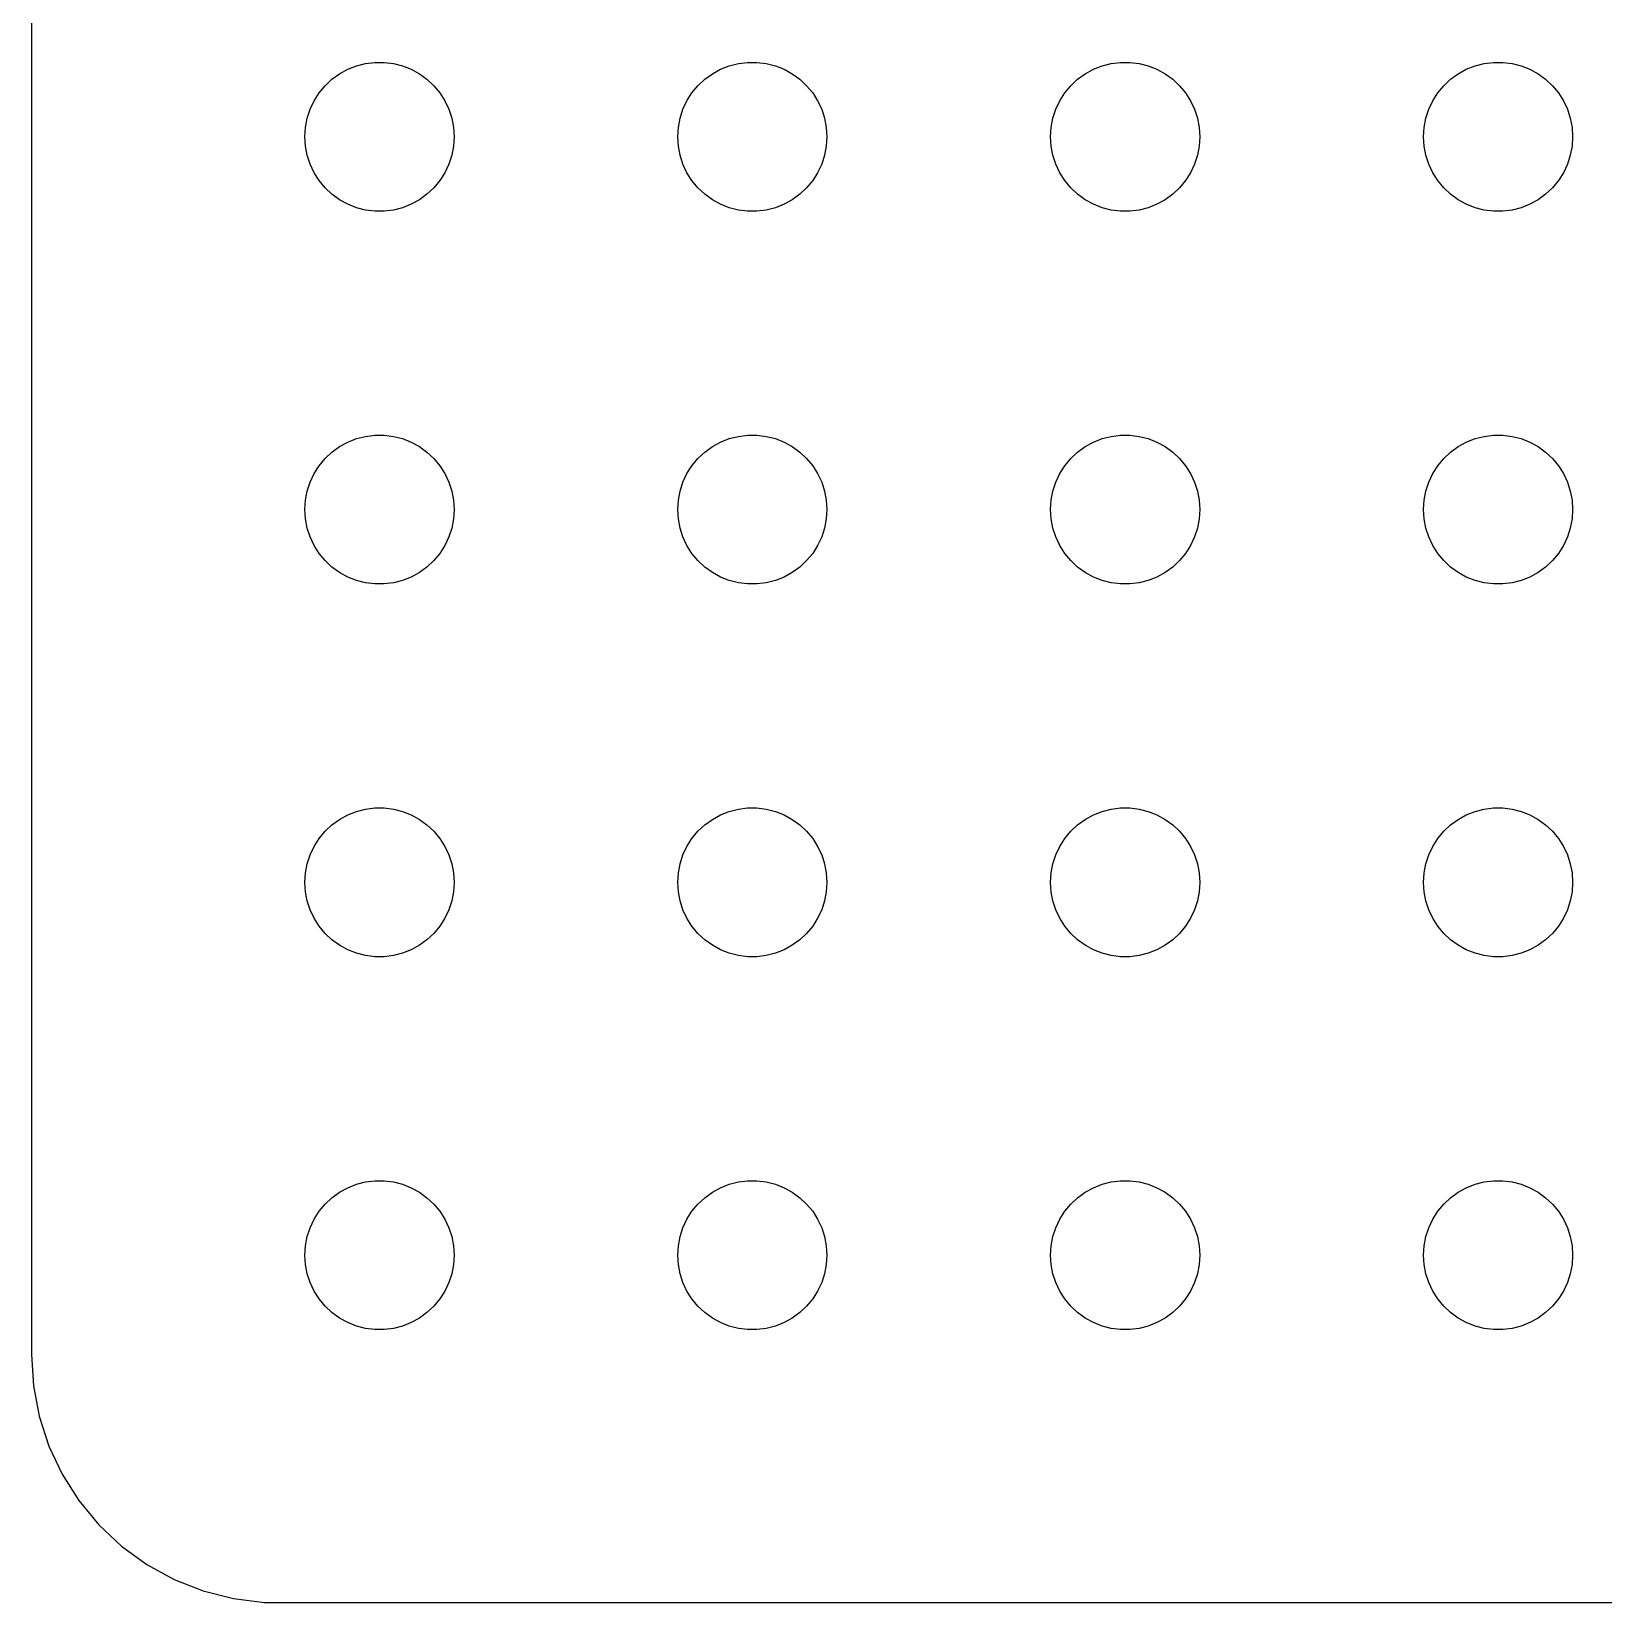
# Model space of a CAD drawing. Header units: metres. Extents: x -127 to 127, y -127 to 127.
# Drawn here: x -127 to -95.38, y -126.99 to -95.38 of the extents above; entities that cross this region are included whole.
import ezdxf

# ---------------------------------------------------------------- set-up
doc = ezdxf.new("R2010")
doc.units = ezdxf.units.M

msp = doc.modelspace()

# ---------------------------------------------------------------- linework, layer by layer
for p, q in [((-127, 122), (-127, -122)), ((-120.639, -96.1428), (-120.464, -96.0734)), ((-120.464, -96.0734), (-120.281, -96.0266)), ((-120.281, -96.0266), (-120.094, -96.003)), ((-120.094, -96.003), (-119.906, -96.003)), ((-119.906, -96.003), (-119.719, -96.0266)), ((-119.719, -96.0266), (-119.536, -96.0734)), ((-119.536, -96.0734), (-119.361, -96.1428)), ((-113.139, -96.1428), (-112.964, -96.0734)), ((-112.964, -96.0734), (-112.781, -96.0266)), ((-112.781, -96.0266), (-112.594, -96.003)), ((-112.594, -96.003), (-112.406, -96.003)), ((-112.406, -96.003), (-112.219, -96.0266)), ((-112.219, -96.0266), (-112.036, -96.0734)), ((-112.036, -96.0734), (-111.861, -96.1428)), ((-105.639, -96.1428), (-105.464, -96.0734)), ((-105.464, -96.0734), (-105.281, -96.0266)), ((-105.281, -96.0266), (-105.094, -96.003)), ((-105.094, -96.003), (-104.906, -96.003)), ((-104.906, -96.003), (-104.719, -96.0266)), ((-104.719, -96.0266), (-104.536, -96.0734)), ((-104.536, -96.0734), (-104.361, -96.1428)), ((-98.1387, -96.1428), (-97.9635, -96.0734)), ((-97.9635, -96.0734), (-97.7811, -96.0266)), ((-97.7811, -96.0266), (-97.5942, -96.003)), ((-97.5942, -96.003), (-97.4058, -96.003)), ((-97.4058, -96.003), (-97.2189, -96.0266)), ((-97.2189, -96.0266), (-97.0365, -96.0734)), ((-97.0365, -96.0734), (-96.8613, -96.1428)), ((-121.093, -96.4732), (-120.956, -96.3442)), ((-120.956, -96.3442), (-120.804, -96.2335)), ((-120.804, -96.2335), (-120.639, -96.1428)), ((-119.361, -96.1428), (-119.196, -96.2335)), ((-119.196, -96.2335), (-119.044, -96.3442)), ((-119.044, -96.3442), (-118.907, -96.4732)), ((-113.593, -96.4732), (-113.456, -96.3442)), ((-113.456, -96.3442), (-113.304, -96.2335)), ((-113.304, -96.2335), (-113.139, -96.1428)), ((-111.861, -96.1428), (-111.696, -96.2335)), ((-111.696, -96.2335), (-111.544, -96.3442)), ((-111.544, -96.3442), (-111.407, -96.4732)), ((-106.093, -96.4732), (-105.956, -96.3442)), ((-105.956, -96.3442), (-105.804, -96.2335)), ((-105.804, -96.2335), (-105.639, -96.1428)), ((-104.361, -96.1428), (-104.196, -96.2335)), ((-104.196, -96.2335), (-104.044, -96.3442)), ((-104.044, -96.3442), (-103.907, -96.4732)), ((-98.5934, -96.4732), (-98.4561, -96.3442)), ((-98.4561, -96.3442), (-98.3037, -96.2335)), ((-98.3037, -96.2335), (-98.1387, -96.1428)), ((-96.8613, -96.1428), (-96.6963, -96.2335)), ((-96.6963, -96.2335), (-96.5439, -96.3442)), ((-96.5439, -96.3442), (-96.4065, -96.4732)), ((-121.314, -96.7774), (-121.214, -96.6183)), ((-121.214, -96.6183), (-121.093, -96.4732)), ((-118.907, -96.4732), (-118.786, -96.6183)), ((-118.786, -96.6183), (-118.686, -96.7774)), ((-113.814, -96.7774), (-113.714, -96.6183)), ((-113.714, -96.6183), (-113.593, -96.4732)), ((-111.407, -96.4732), (-111.286, -96.6183)), ((-111.286, -96.6183), (-111.186, -96.7774)), ((-106.314, -96.7774), (-106.214, -96.6183)), ((-106.214, -96.6183), (-106.093, -96.4732)), ((-103.907, -96.4732), (-103.786, -96.6183)), ((-103.786, -96.6183), (-103.686, -96.7774)), ((-98.8145, -96.7774), (-98.7135, -96.6183)), ((-98.7135, -96.6183), (-98.5934, -96.4732)), ((-96.4065, -96.4732), (-96.2865, -96.6183)), ((-96.2865, -96.6183), (-96.1855, -96.7774)), ((-121.453, -97.127), (-121.395, -96.9478)), ((-121.395, -96.9478), (-121.314, -96.7774)), ((-118.686, -96.7774), (-118.605, -96.9478)), ((-118.605, -96.9478), (-118.547, -97.127)), ((-113.953, -97.127), (-113.895, -96.9478)), ((-113.895, -96.9478), (-113.814, -96.7774)), ((-111.186, -96.7774), (-111.105, -96.9478)), ((-111.105, -96.9478), (-111.047, -97.127)), ((-106.453, -97.127), (-106.395, -96.9478)), ((-106.395, -96.9478), (-106.314, -96.7774)), ((-103.686, -96.7774), (-103.605, -96.9478)), ((-103.605, -96.9478), (-103.547, -97.127)), ((-98.9529, -97.127), (-98.8947, -96.9478)), ((-98.8947, -96.9478), (-98.8145, -96.7774)), ((-96.1855, -96.7774), (-96.1053, -96.9478)), ((-96.1053, -96.9478), (-96.0471, -97.127)), ((-121.5, -97.5), (-121.488, -97.312)), ((-121.488, -97.312), (-121.453, -97.127)), ((-118.547, -97.127), (-118.512, -97.312)), ((-118.512, -97.312), (-118.5, -97.5)), ((-114, -97.5), (-113.988, -97.312)), ((-113.988, -97.312), (-113.953, -97.127)), ((-111.047, -97.127), (-111.012, -97.312)), ((-111.012, -97.312), (-111, -97.5)), ((-106.5, -97.5), (-106.488, -97.312)), ((-106.488, -97.312), (-106.453, -97.127)), ((-103.547, -97.127), (-103.512, -97.312)), ((-103.512, -97.312), (-103.5, -97.5)), ((-99, -97.5), (-98.9882, -97.312)), ((-98.9882, -97.312), (-98.9529, -97.127)), ((-96.0471, -97.127), (-96.0118, -97.312)), ((-96.0118, -97.312), (-96, -97.5)), ((-121.488, -97.688), (-121.5, -97.5)), ((-121.453, -97.873), (-121.488, -97.688)), ((-118.512, -97.688), (-118.547, -97.873)), ((-118.5, -97.5), (-118.512, -97.688)), ((-113.988, -97.688), (-114, -97.5)), ((-113.953, -97.873), (-113.988, -97.688)), ((-111.012, -97.688), (-111.047, -97.873)), ((-111, -97.5), (-111.012, -97.688)), ((-106.488, -97.688), (-106.5, -97.5)), ((-106.453, -97.873), (-106.488, -97.688)), ((-103.512, -97.688), (-103.547, -97.873)), ((-103.5, -97.5), (-103.512, -97.688)), ((-98.9882, -97.688), (-99, -97.5)), ((-98.9529, -97.873), (-98.9882, -97.688)), ((-96.0118, -97.688), (-96.0471, -97.873)), ((-96, -97.5), (-96.0118, -97.688)), ((-121.395, -98.0522), (-121.453, -97.873)), ((-118.547, -97.873), (-118.605, -98.0522)), ((-113.895, -98.0522), (-113.953, -97.873)), ((-111.047, -97.873), (-111.105, -98.0522)), ((-106.395, -98.0522), (-106.453, -97.873)), ((-103.547, -97.873), (-103.605, -98.0522)), ((-98.8947, -98.0522), (-98.9529, -97.873)), ((-96.0471, -97.873), (-96.1053, -98.0522)), ((-121.314, -98.2226), (-121.395, -98.0522)), ((-121.214, -98.3817), (-121.314, -98.2226)), ((-118.686, -98.2226), (-118.786, -98.3817)), ((-118.605, -98.0522), (-118.686, -98.2226)), ((-113.814, -98.2226), (-113.895, -98.0522)), ((-113.714, -98.3817), (-113.814, -98.2226)), ((-111.186, -98.2226), (-111.286, -98.3817)), ((-111.105, -98.0522), (-111.186, -98.2226)), ((-106.314, -98.2226), (-106.395, -98.0522)), ((-106.214, -98.3817), (-106.314, -98.2226)), ((-103.686, -98.2226), (-103.786, -98.3817)), ((-103.605, -98.0522), (-103.686, -98.2226)), ((-98.8145, -98.2226), (-98.8947, -98.0522)), ((-98.7135, -98.3817), (-98.8145, -98.2226)), ((-96.1855, -98.2226), (-96.2865, -98.3817)), ((-96.1053, -98.0522), (-96.1855, -98.2226)), ((-121.093, -98.5268), (-121.214, -98.3817)), ((-120.956, -98.6558), (-121.093, -98.5268)), ((-120.804, -98.7665), (-120.956, -98.6558)), ((-119.044, -98.6558), (-119.196, -98.7665)), ((-118.907, -98.5268), (-119.044, -98.6558)), ((-118.786, -98.3817), (-118.907, -98.5268)), ((-113.593, -98.5268), (-113.714, -98.3817)), ((-113.456, -98.6558), (-113.593, -98.5268)), ((-113.304, -98.7665), (-113.456, -98.6558)), ((-111.544, -98.6558), (-111.696, -98.7665)), ((-111.407, -98.5268), (-111.544, -98.6558)), ((-111.286, -98.3817), (-111.407, -98.5268)), ((-106.093, -98.5268), (-106.214, -98.3817)), ((-105.956, -98.6558), (-106.093, -98.5268)), ((-105.804, -98.7665), (-105.956, -98.6558)), ((-104.044, -98.6558), (-104.196, -98.7665)), ((-103.907, -98.5268), (-104.044, -98.6558)), ((-103.786, -98.3817), (-103.907, -98.5268)), ((-98.5934, -98.5268), (-98.7135, -98.3817)), ((-98.4561, -98.6558), (-98.5934, -98.5268)), ((-98.3037, -98.7665), (-98.4561, -98.6558)), ((-96.5439, -98.6558), (-96.6963, -98.7665)), ((-96.4065, -98.5268), (-96.5439, -98.6558)), ((-96.2865, -98.3817), (-96.4065, -98.5268)), ((-120.639, -98.8572), (-120.804, -98.7665)), ((-120.464, -98.9266), (-120.639, -98.8572)), ((-120.281, -98.9734), (-120.464, -98.9266)), ((-120.094, -98.997), (-120.281, -98.9734)), ((-119.719, -98.9734), (-119.906, -98.997)), ((-119.536, -98.9266), (-119.719, -98.9734)), ((-119.361, -98.8572), (-119.536, -98.9266)), ((-119.196, -98.7665), (-119.361, -98.8572)), ((-113.139, -98.8572), (-113.304, -98.7665)), ((-112.964, -98.9266), (-113.139, -98.8572)), ((-112.781, -98.9734), (-112.964, -98.9266)), ((-112.594, -98.997), (-112.781, -98.9734)), ((-112.219, -98.9734), (-112.406, -98.997)), ((-112.036, -98.9266), (-112.219, -98.9734)), ((-111.861, -98.8572), (-112.036, -98.9266)), ((-111.696, -98.7665), (-111.861, -98.8572)), ((-105.639, -98.8572), (-105.804, -98.7665)), ((-105.464, -98.9266), (-105.639, -98.8572)), ((-105.281, -98.9734), (-105.464, -98.9266)), ((-105.094, -98.997), (-105.281, -98.9734)), ((-104.719, -98.9734), (-104.906, -98.997)), ((-104.536, -98.9266), (-104.719, -98.9734)), ((-104.361, -98.8572), (-104.536, -98.9266)), ((-104.196, -98.7665), (-104.361, -98.8572)), ((-98.1387, -98.8572), (-98.3037, -98.7665)), ((-97.9635, -98.9266), (-98.1387, -98.8572)), ((-97.7811, -98.9734), (-97.9635, -98.9266)), ((-97.5942, -98.997), (-97.7811, -98.9734)), ((-97.2189, -98.9734), (-97.4058, -98.997)), ((-97.0365, -98.9266), (-97.2189, -98.9734)), ((-96.8613, -98.8572), (-97.0365, -98.9266)), ((-96.6963, -98.7665), (-96.8613, -98.8572)), ((-119.906, -98.997), (-120.094, -98.997)), ((-112.406, -98.997), (-112.594, -98.997)), ((-104.906, -98.997), (-105.094, -98.997)), ((-97.4058, -98.997), (-97.5942, -98.997)), ((-120.804, -103.734), (-120.639, -103.643)), ((-120.639, -103.643), (-120.464, -103.573)), ((-120.464, -103.573), (-120.281, -103.527)), ((-120.281, -103.527), (-120.094, -103.503)), ((-120.094, -103.503), (-119.906, -103.503)), ((-119.906, -103.503), (-119.719, -103.527)), ((-119.719, -103.527), (-119.536, -103.573)), ((-119.536, -103.573), (-119.361, -103.643)), ((-119.361, -103.643), (-119.196, -103.734)), ((-113.304, -103.734), (-113.139, -103.643)), ((-113.139, -103.643), (-112.964, -103.573)), ((-112.964, -103.573), (-112.781, -103.527)), ((-112.781, -103.527), (-112.594, -103.503)), ((-112.594, -103.503), (-112.406, -103.503)), ((-112.406, -103.503), (-112.219, -103.527)), ((-112.219, -103.527), (-112.036, -103.573)), ((-112.036, -103.573), (-111.861, -103.643)), ((-111.861, -103.643), (-111.696, -103.734)), ((-105.804, -103.734), (-105.639, -103.643)), ((-105.639, -103.643), (-105.464, -103.573)), ((-105.464, -103.573), (-105.281, -103.527)), ((-105.281, -103.527), (-105.094, -103.503)), ((-105.094, -103.503), (-104.906, -103.503)), ((-104.906, -103.503), (-104.719, -103.527)), ((-104.719, -103.527), (-104.536, -103.573)), ((-104.536, -103.573), (-104.361, -103.643)), ((-104.361, -103.643), (-104.196, -103.734)), ((-98.3037, -103.734), (-98.1387, -103.643)), ((-98.1387, -103.643), (-97.9635, -103.573)), ((-97.9635, -103.573), (-97.7811, -103.527)), ((-97.7811, -103.527), (-97.5942, -103.503)), ((-97.5942, -103.503), (-97.4058, -103.503)), ((-97.4058, -103.503), (-97.2189, -103.527)), ((-97.2189, -103.527), (-97.0365, -103.573)), ((-97.0365, -103.573), (-96.8613, -103.643)), ((-96.8613, -103.643), (-96.6963, -103.734)), ((-121.214, -104.118), (-121.093, -103.973)), ((-121.093, -103.973), (-120.956, -103.844)), ((-120.956, -103.844), (-120.804, -103.734)), ((-119.196, -103.734), (-119.044, -103.844)), ((-119.044, -103.844), (-118.907, -103.973)), ((-118.907, -103.973), (-118.786, -104.118)), ((-113.714, -104.118), (-113.593, -103.973)), ((-113.593, -103.973), (-113.456, -103.844)), ((-113.456, -103.844), (-113.304, -103.734)), ((-111.696, -103.734), (-111.544, -103.844)), ((-111.544, -103.844), (-111.407, -103.973)), ((-111.407, -103.973), (-111.286, -104.118)), ((-106.214, -104.118), (-106.093, -103.973)), ((-106.093, -103.973), (-105.956, -103.844)), ((-105.956, -103.844), (-105.804, -103.734)), ((-104.196, -103.734), (-104.044, -103.844)), ((-104.044, -103.844), (-103.907, -103.973)), ((-103.907, -103.973), (-103.786, -104.118)), ((-98.7135, -104.118), (-98.5934, -103.973)), ((-98.5934, -103.973), (-98.4561, -103.844)), ((-98.4561, -103.844), (-98.3037, -103.734)), ((-96.6963, -103.734), (-96.5439, -103.844)), ((-96.5439, -103.844), (-96.4065, -103.973)), ((-96.4065, -103.973), (-96.2865, -104.118)), ((-121.395, -104.448), (-121.314, -104.277)), ((-121.314, -104.277), (-121.214, -104.118)), ((-118.786, -104.118), (-118.686, -104.277)), ((-118.686, -104.277), (-118.605, -104.448)), ((-113.895, -104.448), (-113.814, -104.277)), ((-113.814, -104.277), (-113.714, -104.118)), ((-111.286, -104.118), (-111.186, -104.277)), ((-111.186, -104.277), (-111.105, -104.448)), ((-106.395, -104.448), (-106.314, -104.277)), ((-106.314, -104.277), (-106.214, -104.118)), ((-103.786, -104.118), (-103.686, -104.277)), ((-103.686, -104.277), (-103.605, -104.448)), ((-98.8947, -104.448), (-98.8145, -104.277)), ((-98.8145, -104.277), (-98.7135, -104.118)), ((-96.2865, -104.118), (-96.1855, -104.277)), ((-96.1855, -104.277), (-96.1053, -104.448)), ((-121.488, -104.812), (-121.453, -104.627)), ((-121.453, -104.627), (-121.395, -104.448)), ((-118.605, -104.448), (-118.547, -104.627)), ((-118.547, -104.627), (-118.512, -104.812)), ((-113.988, -104.812), (-113.953, -104.627)), ((-113.953, -104.627), (-113.895, -104.448)), ((-111.105, -104.448), (-111.047, -104.627)), ((-111.047, -104.627), (-111.012, -104.812)), ((-106.488, -104.812), (-106.453, -104.627)), ((-106.453, -104.627), (-106.395, -104.448)), ((-103.605, -104.448), (-103.547, -104.627)), ((-103.547, -104.627), (-103.512, -104.812)), ((-98.9882, -104.812), (-98.9529, -104.627)), ((-98.9529, -104.627), (-98.8947, -104.448)), ((-96.1053, -104.448), (-96.0471, -104.627)), ((-96.0471, -104.627), (-96.0118, -104.812)), ((-121.5, -105), (-121.488, -104.812)), ((-118.512, -104.812), (-118.5, -105)), ((-114, -105), (-113.988, -104.812)), ((-111.012, -104.812), (-111, -105)), ((-106.5, -105), (-106.488, -104.812)), ((-103.512, -104.812), (-103.5, -105)), ((-99, -105), (-98.9882, -104.812)), ((-96.0118, -104.812), (-96, -105)), ((-121.488, -105.188), (-121.5, -105)), ((-121.453, -105.373), (-121.488, -105.188)), ((-118.512, -105.188), (-118.547, -105.373)), ((-118.5, -105), (-118.512, -105.188)), ((-113.988, -105.188), (-114, -105)), ((-113.953, -105.373), (-113.988, -105.188)), ((-111.012, -105.188), (-111.047, -105.373)), ((-111, -105), (-111.012, -105.188)), ((-106.488, -105.188), (-106.5, -105)), ((-106.453, -105.373), (-106.488, -105.188)), ((-103.512, -105.188), (-103.547, -105.373)), ((-103.5, -105), (-103.512, -105.188)), ((-98.9882, -105.188), (-99, -105)), ((-98.9529, -105.373), (-98.9882, -105.188)), ((-96.0118, -105.188), (-96.0471, -105.373)), ((-96, -105), (-96.0118, -105.188)), ((-121.395, -105.552), (-121.453, -105.373)), ((-121.314, -105.723), (-121.395, -105.552)), ((-118.605, -105.552), (-118.686, -105.723)), ((-118.547, -105.373), (-118.605, -105.552)), ((-113.895, -105.552), (-113.953, -105.373)), ((-113.814, -105.723), (-113.895, -105.552)), ((-111.105, -105.552), (-111.186, -105.723)), ((-111.047, -105.373), (-111.105, -105.552)), ((-106.395, -105.552), (-106.453, -105.373)), ((-106.314, -105.723), (-106.395, -105.552)), ((-103.605, -105.552), (-103.686, -105.723)), ((-103.547, -105.373), (-103.605, -105.552)), ((-98.8947, -105.552), (-98.9529, -105.373)), ((-98.8145, -105.723), (-98.8947, -105.552)), ((-96.1053, -105.552), (-96.1855, -105.723)), ((-96.0471, -105.373), (-96.1053, -105.552)), ((-121.214, -105.882), (-121.314, -105.723)), ((-121.093, -106.027), (-121.214, -105.882)), ((-118.786, -105.882), (-118.907, -106.027)), ((-118.686, -105.723), (-118.786, -105.882)), ((-113.714, -105.882), (-113.814, -105.723)), ((-113.593, -106.027), (-113.714, -105.882)), ((-111.286, -105.882), (-111.407, -106.027)), ((-111.186, -105.723), (-111.286, -105.882)), ((-106.214, -105.882), (-106.314, -105.723)), ((-106.093, -106.027), (-106.214, -105.882)), ((-103.786, -105.882), (-103.907, -106.027)), ((-103.686, -105.723), (-103.786, -105.882)), ((-98.7135, -105.882), (-98.8145, -105.723)), ((-98.5934, -106.027), (-98.7135, -105.882)), ((-96.2865, -105.882), (-96.4065, -106.027)), ((-96.1855, -105.723), (-96.2865, -105.882)), ((-120.956, -106.156), (-121.093, -106.027)), ((-120.804, -106.266), (-120.956, -106.156)), ((-119.044, -106.156), (-119.196, -106.266)), ((-118.907, -106.027), (-119.044, -106.156)), ((-113.456, -106.156), (-113.593, -106.027)), ((-113.304, -106.266), (-113.456, -106.156)), ((-111.544, -106.156), (-111.696, -106.266)), ((-111.407, -106.027), (-111.544, -106.156)), ((-105.956, -106.156), (-106.093, -106.027)), ((-105.804, -106.266), (-105.956, -106.156)), ((-104.044, -106.156), (-104.196, -106.266)), ((-103.907, -106.027), (-104.044, -106.156)), ((-98.4561, -106.156), (-98.5934, -106.027)), ((-98.3037, -106.266), (-98.4561, -106.156)), ((-96.5439, -106.156), (-96.6963, -106.266)), ((-96.4065, -106.027), (-96.5439, -106.156)), ((-120.639, -106.357), (-120.804, -106.266)), ((-120.464, -106.427), (-120.639, -106.357)), ((-120.281, -106.473), (-120.464, -106.427)), ((-120.094, -106.497), (-120.281, -106.473)), ((-119.906, -106.497), (-120.094, -106.497)), ((-119.719, -106.473), (-119.906, -106.497)), ((-119.536, -106.427), (-119.719, -106.473)), ((-119.361, -106.357), (-119.536, -106.427)), ((-119.196, -106.266), (-119.361, -106.357)), ((-113.139, -106.357), (-113.304, -106.266)), ((-112.964, -106.427), (-113.139, -106.357)), ((-112.781, -106.473), (-112.964, -106.427)), ((-112.594, -106.497), (-112.781, -106.473)), ((-112.406, -106.497), (-112.594, -106.497)), ((-112.219, -106.473), (-112.406, -106.497)), ((-112.036, -106.427), (-112.219, -106.473)), ((-111.861, -106.357), (-112.036, -106.427)), ((-111.696, -106.266), (-111.861, -106.357)), ((-105.639, -106.357), (-105.804, -106.266)), ((-105.464, -106.427), (-105.639, -106.357)), ((-105.281, -106.473), (-105.464, -106.427)), ((-105.094, -106.497), (-105.281, -106.473)), ((-104.906, -106.497), (-105.094, -106.497)), ((-104.719, -106.473), (-104.906, -106.497)), ((-104.536, -106.427), (-104.719, -106.473)), ((-104.361, -106.357), (-104.536, -106.427)), ((-104.196, -106.266), (-104.361, -106.357)), ((-98.1387, -106.357), (-98.3037, -106.266)), ((-97.9635, -106.427), (-98.1387, -106.357)), ((-97.7811, -106.473), (-97.9635, -106.427)), ((-97.5942, -106.497), (-97.7811, -106.473)), ((-97.4058, -106.497), (-97.5942, -106.497)), ((-97.2189, -106.473), (-97.4058, -106.497)), ((-97.0365, -106.427), (-97.2189, -106.473)), ((-96.8613, -106.357), (-97.0365, -106.427)), ((-96.6963, -106.266), (-96.8613, -106.357)), ((-120.956, -111.344), (-120.804, -111.234)), ((-120.804, -111.234), (-120.639, -111.143)), ((-120.639, -111.143), (-120.464, -111.073)), ((-120.464, -111.073), (-120.281, -111.027)), ((-120.281, -111.027), (-120.094, -111.003)), ((-120.094, -111.003), (-119.906, -111.003)), ((-119.906, -111.003), (-119.719, -111.027)), ((-119.719, -111.027), (-119.536, -111.073)), ((-119.536, -111.073), (-119.361, -111.143)), ((-119.361, -111.143), (-119.196, -111.234)), ((-119.196, -111.234), (-119.044, -111.344)), ((-113.456, -111.344), (-113.304, -111.234)), ((-113.304, -111.234), (-113.139, -111.143)), ((-113.139, -111.143), (-112.964, -111.073)), ((-112.964, -111.073), (-112.781, -111.027)), ((-112.781, -111.027), (-112.594, -111.003)), ((-112.594, -111.003), (-112.406, -111.003)), ((-112.406, -111.003), (-112.219, -111.027)), ((-112.219, -111.027), (-112.036, -111.073)), ((-112.036, -111.073), (-111.861, -111.143)), ((-111.861, -111.143), (-111.696, -111.234)), ((-111.696, -111.234), (-111.544, -111.344)), ((-105.956, -111.344), (-105.804, -111.234)), ((-105.804, -111.234), (-105.639, -111.143)), ((-105.639, -111.143), (-105.464, -111.073)), ((-105.464, -111.073), (-105.281, -111.027)), ((-105.281, -111.027), (-105.094, -111.003)), ((-105.094, -111.003), (-104.906, -111.003)), ((-104.906, -111.003), (-104.719, -111.027)), ((-104.719, -111.027), (-104.536, -111.073)), ((-104.536, -111.073), (-104.361, -111.143)), ((-104.361, -111.143), (-104.196, -111.234)), ((-104.196, -111.234), (-104.044, -111.344)), ((-98.4561, -111.344), (-98.3037, -111.234)), ((-98.3037, -111.234), (-98.1387, -111.143)), ((-98.1387, -111.143), (-97.9635, -111.073)), ((-97.9635, -111.073), (-97.7811, -111.027)), ((-97.7811, -111.027), (-97.5942, -111.003)), ((-97.5942, -111.003), (-97.4058, -111.003)), ((-97.4058, -111.003), (-97.2189, -111.027)), ((-97.2189, -111.027), (-97.0365, -111.073)), ((-97.0365, -111.073), (-96.8613, -111.143)), ((-96.8613, -111.143), (-96.6963, -111.234)), ((-96.6963, -111.234), (-96.5439, -111.344)), ((-121.314, -111.777), (-121.214, -111.618)), ((-121.214, -111.618), (-121.093, -111.473)), ((-121.093, -111.473), (-120.956, -111.344)), ((-119.044, -111.344), (-118.907, -111.473)), ((-118.907, -111.473), (-118.786, -111.618)), ((-118.786, -111.618), (-118.686, -111.777)), ((-113.814, -111.777), (-113.714, -111.618)), ((-113.714, -111.618), (-113.593, -111.473)), ((-113.593, -111.473), (-113.456, -111.344)), ((-111.544, -111.344), (-111.407, -111.473)), ((-111.407, -111.473), (-111.286, -111.618)), ((-111.286, -111.618), (-111.186, -111.777)), ((-106.314, -111.777), (-106.214, -111.618)), ((-106.214, -111.618), (-106.093, -111.473)), ((-106.093, -111.473), (-105.956, -111.344)), ((-104.044, -111.344), (-103.907, -111.473)), ((-103.907, -111.473), (-103.786, -111.618)), ((-103.786, -111.618), (-103.686, -111.777)), ((-98.8145, -111.777), (-98.7135, -111.618)), ((-98.7135, -111.618), (-98.5934, -111.473)), ((-98.5934, -111.473), (-98.4561, -111.344)), ((-96.5439, -111.344), (-96.4065, -111.473)), ((-96.4065, -111.473), (-96.2865, -111.618)), ((-96.2865, -111.618), (-96.1855, -111.777)), ((-121.395, -111.948), (-121.314, -111.777)), ((-118.686, -111.777), (-118.605, -111.948)), ((-113.895, -111.948), (-113.814, -111.777)), ((-111.186, -111.777), (-111.105, -111.948)), ((-106.395, -111.948), (-106.314, -111.777)), ((-103.686, -111.777), (-103.605, -111.948)), ((-98.8947, -111.948), (-98.8145, -111.777)), ((-96.1855, -111.777), (-96.1053, -111.948)), ((-121.488, -112.312), (-121.453, -112.127)), ((-121.453, -112.127), (-121.395, -111.948)), ((-118.605, -111.948), (-118.547, -112.127)), ((-118.547, -112.127), (-118.512, -112.312)), ((-113.988, -112.312), (-113.953, -112.127)), ((-113.953, -112.127), (-113.895, -111.948)), ((-111.105, -111.948), (-111.047, -112.127)), ((-111.047, -112.127), (-111.012, -112.312)), ((-106.488, -112.312), (-106.453, -112.127)), ((-106.453, -112.127), (-106.395, -111.948)), ((-103.605, -111.948), (-103.547, -112.127)), ((-103.547, -112.127), (-103.512, -112.312)), ((-98.9882, -112.312), (-98.9529, -112.127)), ((-98.9529, -112.127), (-98.8947, -111.948)), ((-96.1053, -111.948), (-96.0471, -112.127)), ((-96.0471, -112.127), (-96.0118, -112.312)), ((-121.5, -112.5), (-121.488, -112.312)), ((-121.488, -112.688), (-121.5, -112.5)), ((-118.512, -112.312), (-118.5, -112.5)), ((-118.5, -112.5), (-118.512, -112.688)), ((-114, -112.5), (-113.988, -112.312)), ((-113.988, -112.688), (-114, -112.5)), ((-111.012, -112.312), (-111, -112.5)), ((-111, -112.5), (-111.012, -112.688)), ((-106.5, -112.5), (-106.488, -112.312)), ((-106.488, -112.688), (-106.5, -112.5)), ((-103.512, -112.312), (-103.5, -112.5)), ((-103.5, -112.5), (-103.512, -112.688)), ((-99, -112.5), (-98.9882, -112.312)), ((-98.9882, -112.688), (-99, -112.5)), ((-96.0118, -112.312), (-96, -112.5)), ((-96, -112.5), (-96.0118, -112.688)), ((-121.453, -112.873), (-121.488, -112.688)), ((-121.395, -113.052), (-121.453, -112.873)), ((-118.547, -112.873), (-118.605, -113.052)), ((-118.512, -112.688), (-118.547, -112.873)), ((-113.953, -112.873), (-113.988, -112.688)), ((-113.895, -113.052), (-113.953, -112.873)), ((-111.047, -112.873), (-111.105, -113.052)), ((-111.012, -112.688), (-111.047, -112.873)), ((-106.453, -112.873), (-106.488, -112.688)), ((-106.395, -113.052), (-106.453, -112.873)), ((-103.547, -112.873), (-103.605, -113.052)), ((-103.512, -112.688), (-103.547, -112.873)), ((-98.9529, -112.873), (-98.9882, -112.688)), ((-98.8947, -113.052), (-98.9529, -112.873)), ((-96.0471, -112.873), (-96.1053, -113.052)), ((-96.0118, -112.688), (-96.0471, -112.873)), ((-121.314, -113.223), (-121.395, -113.052)), ((-118.605, -113.052), (-118.686, -113.223)), ((-113.814, -113.223), (-113.895, -113.052)), ((-111.105, -113.052), (-111.186, -113.223)), ((-106.314, -113.223), (-106.395, -113.052)), ((-103.605, -113.052), (-103.686, -113.223)), ((-98.8145, -113.223), (-98.8947, -113.052)), ((-96.1053, -113.052), (-96.1855, -113.223)), ((-121.214, -113.382), (-121.314, -113.223)), ((-121.093, -113.527), (-121.214, -113.382)), ((-118.786, -113.382), (-118.907, -113.527)), ((-118.686, -113.223), (-118.786, -113.382)), ((-113.714, -113.382), (-113.814, -113.223)), ((-113.593, -113.527), (-113.714, -113.382)), ((-111.286, -113.382), (-111.407, -113.527)), ((-111.186, -113.223), (-111.286, -113.382)), ((-106.214, -113.382), (-106.314, -113.223)), ((-106.093, -113.527), (-106.214, -113.382)), ((-103.786, -113.382), (-103.907, -113.527)), ((-103.686, -113.223), (-103.786, -113.382)), ((-98.7135, -113.382), (-98.8145, -113.223)), ((-98.5934, -113.527), (-98.7135, -113.382)), ((-96.2865, -113.382), (-96.4065, -113.527)), ((-96.1855, -113.223), (-96.2865, -113.382)), ((-120.956, -113.656), (-121.093, -113.527)), ((-120.804, -113.766), (-120.956, -113.656)), ((-120.639, -113.857), (-120.804, -113.766)), ((-119.196, -113.766), (-119.361, -113.857)), ((-119.044, -113.656), (-119.196, -113.766)), ((-118.907, -113.527), (-119.044, -113.656)), ((-113.456, -113.656), (-113.593, -113.527)), ((-113.304, -113.766), (-113.456, -113.656)), ((-113.139, -113.857), (-113.304, -113.766)), ((-111.696, -113.766), (-111.861, -113.857)), ((-111.544, -113.656), (-111.696, -113.766)), ((-111.407, -113.527), (-111.544, -113.656)), ((-105.956, -113.656), (-106.093, -113.527)), ((-105.804, -113.766), (-105.956, -113.656)), ((-105.639, -113.857), (-105.804, -113.766)), ((-104.196, -113.766), (-104.361, -113.857)), ((-104.044, -113.656), (-104.196, -113.766)), ((-103.907, -113.527), (-104.044, -113.656)), ((-98.4561, -113.656), (-98.5934, -113.527)), ((-98.3037, -113.766), (-98.4561, -113.656)), ((-98.1387, -113.857), (-98.3037, -113.766)), ((-96.6963, -113.766), (-96.8613, -113.857)), ((-96.5439, -113.656), (-96.6963, -113.766)), ((-96.4065, -113.527), (-96.5439, -113.656)), ((-120.464, -113.927), (-120.639, -113.857)), ((-120.281, -113.973), (-120.464, -113.927)), ((-120.094, -113.997), (-120.281, -113.973)), ((-119.906, -113.997), (-120.094, -113.997)), ((-119.719, -113.973), (-119.906, -113.997)), ((-119.536, -113.927), (-119.719, -113.973)), ((-119.361, -113.857), (-119.536, -113.927)), ((-112.964, -113.927), (-113.139, -113.857)), ((-112.781, -113.973), (-112.964, -113.927)), ((-112.594, -113.997), (-112.781, -113.973)), ((-112.406, -113.997), (-112.594, -113.997)), ((-112.219, -113.973), (-112.406, -113.997)), ((-112.036, -113.927), (-112.219, -113.973)), ((-111.861, -113.857), (-112.036, -113.927)), ((-105.464, -113.927), (-105.639, -113.857)), ((-105.281, -113.973), (-105.464, -113.927)), ((-105.094, -113.997), (-105.281, -113.973)), ((-104.906, -113.997), (-105.094, -113.997)), ((-104.719, -113.973), (-104.906, -113.997)), ((-104.536, -113.927), (-104.719, -113.973)), ((-104.361, -113.857), (-104.536, -113.927)), ((-97.9635, -113.927), (-98.1387, -113.857)), ((-97.7811, -113.973), (-97.9635, -113.927)), ((-97.5942, -113.997), (-97.7811, -113.973)), ((-97.4058, -113.997), (-97.5942, -113.997)), ((-97.2189, -113.973), (-97.4058, -113.997)), ((-97.0365, -113.927), (-97.2189, -113.973)), ((-96.8613, -113.857), (-97.0365, -113.927)), ((-120.639, -118.643), (-120.464, -118.573)), ((-120.464, -118.573), (-120.281, -118.527)), ((-120.281, -118.527), (-120.094, -118.503)), ((-120.094, -118.503), (-119.906, -118.503)), ((-119.906, -118.503), (-119.719, -118.527)), ((-119.719, -118.527), (-119.536, -118.573)), ((-119.536, -118.573), (-119.361, -118.643)), ((-113.139, -118.643), (-112.964, -118.573)), ((-112.964, -118.573), (-112.781, -118.527)), ((-112.781, -118.527), (-112.594, -118.503)), ((-112.594, -118.503), (-112.406, -118.503)), ((-112.406, -118.503), (-112.219, -118.527)), ((-112.219, -118.527), (-112.036, -118.573)), ((-112.036, -118.573), (-111.861, -118.643)), ((-105.639, -118.643), (-105.464, -118.573)), ((-105.464, -118.573), (-105.281, -118.527)), ((-105.281, -118.527), (-105.094, -118.503)), ((-105.094, -118.503), (-104.906, -118.503)), ((-104.906, -118.503), (-104.719, -118.527)), ((-104.719, -118.527), (-104.536, -118.573)), ((-104.536, -118.573), (-104.361, -118.643)), ((-98.1387, -118.643), (-97.9635, -118.573)), ((-97.9635, -118.573), (-97.7811, -118.527)), ((-97.7811, -118.527), (-97.5942, -118.503)), ((-97.5942, -118.503), (-97.4058, -118.503)), ((-97.4058, -118.503), (-97.2189, -118.527)), ((-97.2189, -118.527), (-97.0365, -118.573)), ((-97.0365, -118.573), (-96.8613, -118.643)), ((-121.093, -118.973), (-120.956, -118.844)), ((-120.956, -118.844), (-120.804, -118.734)), ((-120.804, -118.734), (-120.639, -118.643)), ((-119.361, -118.643), (-119.196, -118.734)), ((-119.196, -118.734), (-119.044, -118.844)), ((-119.044, -118.844), (-118.907, -118.973)), ((-113.593, -118.973), (-113.456, -118.844)), ((-113.456, -118.844), (-113.304, -118.734)), ((-113.304, -118.734), (-113.139, -118.643)), ((-111.861, -118.643), (-111.696, -118.734)), ((-111.696, -118.734), (-111.544, -118.844)), ((-111.544, -118.844), (-111.407, -118.973)), ((-106.093, -118.973), (-105.956, -118.844)), ((-105.956, -118.844), (-105.804, -118.734)), ((-105.804, -118.734), (-105.639, -118.643)), ((-104.361, -118.643), (-104.196, -118.734)), ((-104.196, -118.734), (-104.044, -118.844)), ((-104.044, -118.844), (-103.907, -118.973)), ((-98.5934, -118.973), (-98.4561, -118.844)), ((-98.4561, -118.844), (-98.3037, -118.734)), ((-98.3037, -118.734), (-98.1387, -118.643)), ((-96.8613, -118.643), (-96.6963, -118.734)), ((-96.6963, -118.734), (-96.5439, -118.844)), ((-96.5439, -118.844), (-96.4065, -118.973)), ((-121.314, -119.277), (-121.214, -119.118)), ((-121.214, -119.118), (-121.093, -118.973)), ((-118.907, -118.973), (-118.786, -119.118)), ((-118.786, -119.118), (-118.686, -119.277)), ((-113.814, -119.277), (-113.714, -119.118)), ((-113.714, -119.118), (-113.593, -118.973)), ((-111.407, -118.973), (-111.286, -119.118)), ((-111.286, -119.118), (-111.186, -119.277)), ((-106.314, -119.277), (-106.214, -119.118)), ((-106.214, -119.118), (-106.093, -118.973)), ((-103.907, -118.973), (-103.786, -119.118)), ((-103.786, -119.118), (-103.686, -119.277)), ((-98.8145, -119.277), (-98.7135, -119.118)), ((-98.7135, -119.118), (-98.5934, -118.973)), ((-96.4065, -118.973), (-96.2865, -119.118)), ((-96.2865, -119.118), (-96.1855, -119.277)), ((-121.453, -119.627), (-121.395, -119.448)), ((-121.395, -119.448), (-121.314, -119.277)), ((-118.686, -119.277), (-118.605, -119.448)), ((-118.605, -119.448), (-118.547, -119.627)), ((-113.953, -119.627), (-113.895, -119.448)), ((-113.895, -119.448), (-113.814, -119.277)), ((-111.186, -119.277), (-111.105, -119.448)), ((-111.105, -119.448), (-111.047, -119.627)), ((-106.453, -119.627), (-106.395, -119.448)), ((-106.395, -119.448), (-106.314, -119.277)), ((-103.686, -119.277), (-103.605, -119.448)), ((-103.605, -119.448), (-103.547, -119.627)), ((-98.9529, -119.627), (-98.8947, -119.448)), ((-98.8947, -119.448), (-98.8145, -119.277)), ((-96.1855, -119.277), (-96.1053, -119.448)), ((-96.1053, -119.448), (-96.0471, -119.627)), ((-121.5, -120), (-121.488, -119.812)), ((-121.488, -119.812), (-121.453, -119.627)), ((-118.547, -119.627), (-118.512, -119.812)), ((-118.512, -119.812), (-118.5, -120)), ((-114, -120), (-113.988, -119.812)), ((-113.988, -119.812), (-113.953, -119.627)), ((-111.047, -119.627), (-111.012, -119.812)), ((-111.012, -119.812), (-111, -120)), ((-106.5, -120), (-106.488, -119.812)), ((-106.488, -119.812), (-106.453, -119.627)), ((-103.547, -119.627), (-103.512, -119.812)), ((-103.512, -119.812), (-103.5, -120)), ((-99, -120), (-98.9882, -119.812)), ((-98.9882, -119.812), (-98.9529, -119.627)), ((-96.0471, -119.627), (-96.0118, -119.812)), ((-96.0118, -119.812), (-96, -120)), ((-121.488, -120.188), (-121.5, -120)), ((-118.5, -120), (-118.512, -120.188)), ((-113.988, -120.188), (-114, -120)), ((-111, -120), (-111.012, -120.188)), ((-106.488, -120.188), (-106.5, -120)), ((-103.5, -120), (-103.512, -120.188)), ((-98.9882, -120.188), (-99, -120)), ((-96, -120), (-96.0118, -120.188)), ((-121.453, -120.373), (-121.488, -120.188)), ((-121.395, -120.552), (-121.453, -120.373)), ((-118.547, -120.373), (-118.605, -120.552)), ((-118.512, -120.188), (-118.547, -120.373)), ((-113.953, -120.373), (-113.988, -120.188)), ((-113.895, -120.552), (-113.953, -120.373)), ((-111.047, -120.373), (-111.105, -120.552)), ((-111.012, -120.188), (-111.047, -120.373)), ((-106.453, -120.373), (-106.488, -120.188)), ((-106.395, -120.552), (-106.453, -120.373)), ((-103.547, -120.373), (-103.605, -120.552)), ((-103.512, -120.188), (-103.547, -120.373)), ((-98.9529, -120.373), (-98.9882, -120.188)), ((-98.8947, -120.552), (-98.9529, -120.373)), ((-96.0471, -120.373), (-96.1053, -120.552)), ((-96.0118, -120.188), (-96.0471, -120.373)), ((-121.314, -120.723), (-121.395, -120.552)), ((-121.214, -120.882), (-121.314, -120.723)), ((-118.686, -120.723), (-118.786, -120.882)), ((-118.605, -120.552), (-118.686, -120.723)), ((-113.814, -120.723), (-113.895, -120.552)), ((-113.714, -120.882), (-113.814, -120.723)), ((-111.186, -120.723), (-111.286, -120.882)), ((-111.105, -120.552), (-111.186, -120.723)), ((-106.314, -120.723), (-106.395, -120.552)), ((-106.214, -120.882), (-106.314, -120.723)), ((-103.686, -120.723), (-103.786, -120.882)), ((-103.605, -120.552), (-103.686, -120.723)), ((-98.8145, -120.723), (-98.8947, -120.552)), ((-98.7135, -120.882), (-98.8145, -120.723)), ((-96.1855, -120.723), (-96.2865, -120.882)), ((-96.1053, -120.552), (-96.1855, -120.723)), ((-121.093, -121.027), (-121.214, -120.882)), ((-120.956, -121.156), (-121.093, -121.027)), ((-118.907, -121.027), (-119.044, -121.156)), ((-118.786, -120.882), (-118.907, -121.027)), ((-113.593, -121.027), (-113.714, -120.882)), ((-113.456, -121.156), (-113.593, -121.027)), ((-111.407, -121.027), (-111.544, -121.156)), ((-111.286, -120.882), (-111.407, -121.027)), ((-106.093, -121.027), (-106.214, -120.882)), ((-105.956, -121.156), (-106.093, -121.027)), ((-103.907, -121.027), (-104.044, -121.156)), ((-103.786, -120.882), (-103.907, -121.027)), ((-98.5934, -121.027), (-98.7135, -120.882)), ((-98.4561, -121.156), (-98.5934, -121.027)), ((-96.4065, -121.027), (-96.5439, -121.156)), ((-96.2865, -120.882), (-96.4065, -121.027)), ((-120.804, -121.266), (-120.956, -121.156)), ((-120.639, -121.357), (-120.804, -121.266)), ((-120.464, -121.427), (-120.639, -121.357)), ((-120.281, -121.473), (-120.464, -121.427)), ((-119.536, -121.427), (-119.719, -121.473)), ((-119.361, -121.357), (-119.536, -121.427)), ((-119.196, -121.266), (-119.361, -121.357)), ((-119.044, -121.156), (-119.196, -121.266)), ((-113.304, -121.266), (-113.456, -121.156)), ((-113.139, -121.357), (-113.304, -121.266)), ((-112.964, -121.427), (-113.139, -121.357)), ((-112.781, -121.473), (-112.964, -121.427)), ((-112.036, -121.427), (-112.219, -121.473)), ((-111.861, -121.357), (-112.036, -121.427)), ((-111.696, -121.266), (-111.861, -121.357)), ((-111.544, -121.156), (-111.696, -121.266)), ((-105.804, -121.266), (-105.956, -121.156)), ((-105.639, -121.357), (-105.804, -121.266)), ((-105.464, -121.427), (-105.639, -121.357)), ((-105.281, -121.473), (-105.464, -121.427)), ((-104.536, -121.427), (-104.719, -121.473)), ((-104.361, -121.357), (-104.536, -121.427)), ((-104.196, -121.266), (-104.361, -121.357)), ((-104.044, -121.156), (-104.196, -121.266)), ((-98.3037, -121.266), (-98.4561, -121.156)), ((-98.1387, -121.357), (-98.3037, -121.266)), ((-97.9635, -121.427), (-98.1387, -121.357)), ((-97.7811, -121.473), (-97.9635, -121.427)), ((-97.0365, -121.427), (-97.2189, -121.473)), ((-96.8613, -121.357), (-97.0365, -121.427)), ((-96.6963, -121.266), (-96.8613, -121.357)), ((-96.5439, -121.156), (-96.6963, -121.266)), ((-120.094, -121.497), (-120.281, -121.473)), ((-119.906, -121.497), (-120.094, -121.497)), ((-119.719, -121.473), (-119.906, -121.497)), ((-112.594, -121.497), (-112.781, -121.473)), ((-112.406, -121.497), (-112.594, -121.497)), ((-112.219, -121.473), (-112.406, -121.497)), ((-105.094, -121.497), (-105.281, -121.473)), ((-104.906, -121.497), (-105.094, -121.497)), ((-104.719, -121.473), (-104.906, -121.497)), ((-97.5942, -121.497), (-97.7811, -121.473)), ((-97.4058, -121.497), (-97.5942, -121.497)), ((-97.2189, -121.473), (-97.4058, -121.497)), ((-127, -122), (-126.961, -122.627)), ((-126.961, -122.627), (-126.843, -123.243)), ((-126.843, -123.243), (-126.649, -123.841)), ((-126.649, -123.841), (-126.382, -124.409)), ((-126.382, -124.409), (-126.045, -124.939)), ((-126.045, -124.939), (-125.645, -125.423)), ((-125.645, -125.423), (-125.187, -125.853)), ((-125.187, -125.853), (-124.679, -126.222)), ((-124.679, -126.222), (-124.129, -126.524)), ((-124.129, -126.524), (-123.545, -126.755)), ((-123.545, -126.755), (-122.937, -126.911)), ((-122.937, -126.911), (-122.314, -126.99)), ((-122.314, -126.99), (122.314, -126.99))]:
    msp.add_line(p, q)

doc.saveas('drawing.dxf')
